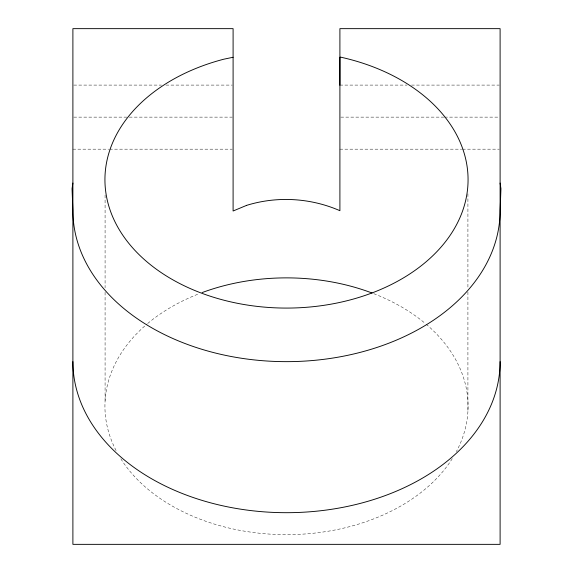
<?xml version="1.0" encoding="UTF-8"?>
<svg xmlns="http://www.w3.org/2000/svg" width="573" height="573" viewBox="0 0 573 573"><rect width="100%" height="100%" fill="white"/><g stroke="black" fill="none" stroke-linecap="round" stroke-linejoin="round"><path stroke-width="0.43" stroke-dasharray="2.87 2.15" d="M73.788 85.091L161.493 85.091M165.969 85.091L232.201 85.091M339.904 85.091L407.031 85.091M411.507 85.091L499.212 85.091M73.788 117.128L128.381 117.128M129.276 117.128L232.201 117.128M340.799 117.128L443.724 117.128M444.619 117.128L499.212 117.128M72.893 149.173L108.691 149.173M109.586 149.173L232.201 149.173M339.904 149.173L461.623 149.173M462.518 149.173L499.212 149.173M467.919 193.803L467.919 288.355M467.919 291.922L467.919 411.45M105.081 195.028L105.081 287.796M105.081 292.251L105.081 401.079M426.097 324.16A181.569 128.388 0 0 1 456.359 451.624M452.283 458.622A181.569 128.388 0 0 1 286.572 534.652A181.569 128.388 0 0 1 120.774 458.715M116.083 450.564A181.569 128.388 0 0 1 147.032 324.053M147.698 323.494A181.569 128.388 0 0 1 199.633 293.519M373.732 293.663A181.569 128.388 0 0 1 425.431 323.602"/><path stroke-width="0.86" d="M72.893 183.045L72.055 188.739L72.893 210.599A213.607 151.043 0 0 0 286.5 361.649A213.607 151.043 0 0 0 500.107 210.599L500.945 188.739L500.107 183.045M233.096 57.264L223.85 59.191A181.569 128.388 0 0 0 142.813 258.179A181.569 128.388 0 0 0 435.566 252.994A181.569 128.388 0 0 0 340.541 57.128L339.904 57.264L339.911 85.255M500.107 361.649A213.607 151.043 0 0 1 286.5 512.692A213.607 151.043 0 0 1 72.893 361.649M202.14 292.574A181.569 128.388 0 0 1 372.063 293.025M246.626 205.363L233.096 211.007L233.096 28.65L72.893 28.65L72.893 544.35L500.107 544.35L500.107 28.65L339.904 28.65L339.904 210.692C310.602 197.9 277.217 195.894 246.626 205.363"/></g></svg>
